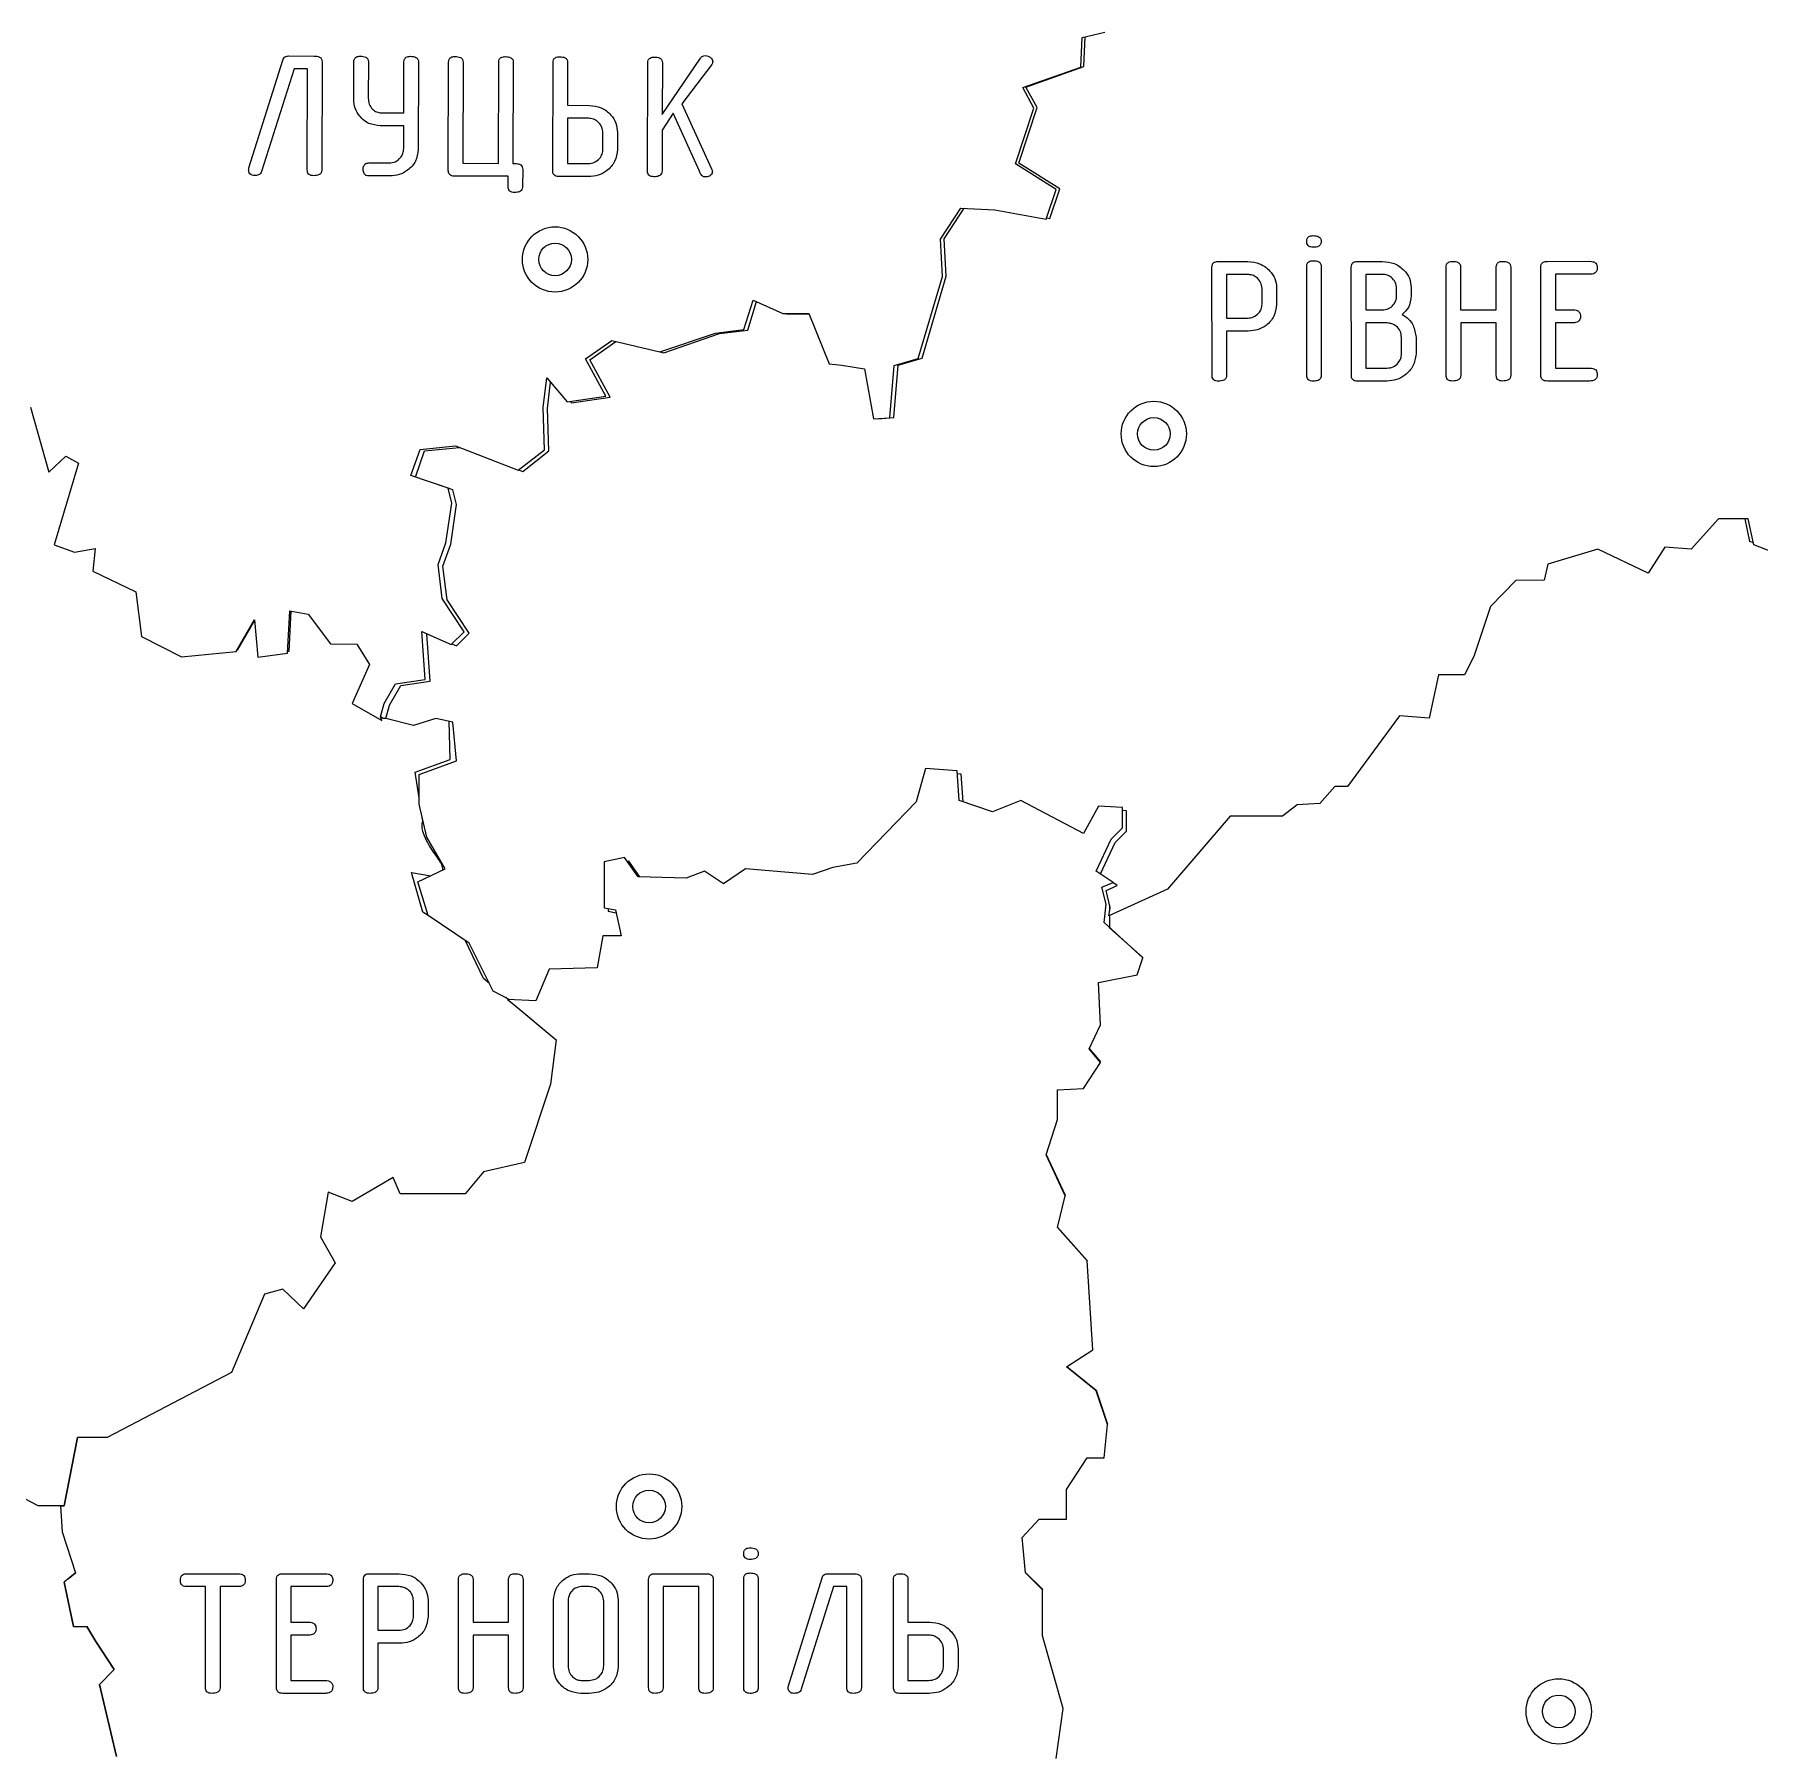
# Model space of a CAD drawing. Header units: millimetres. Extents: x 13 to 580, y 5 to 382.
# Drawn here: x 98.6 to 177.9, y 242.8 to 321.9 of the extents above; entities that cross this region are included whole.
import ezdxf

# ---------------------------------------------------------------- set-up
doc = ezdxf.new("R2010")
doc.units = ezdxf.units.MM

msp = doc.modelspace()

# ---------------------------------------------------------------- linework, layer by layer
at = {"color": 7, "linetype": 'Continuous', "lineweight": 25}
for p, q in [((146.723, 321.767), (147.763, 322.023)), ((146.654, 320.405), (146.723, 321.767)), ((146.792, 320.441), (146.857, 321.8)), ((108.424, 315.779), (109.982, 320.74)), ((110.505, 320.331), (109.006, 315.617)), ((110.239, 320.927), (111.42, 320.923)), ((111.121, 320.329), (110.505, 320.331)), ((111.106, 315.686), (111.121, 320.329)), ((111.791, 320.656), (111.775, 315.688)), ((113.242, 318.936), (113.247, 320.653)), ((113.916, 320.655), (113.911, 318.98)), ((115.544, 318.309), (115.551, 320.65)), ((116.22, 320.642), (116.208, 316.629)), ((117.587, 315.669), (117.603, 320.639)), ((118.272, 320.639), (118.257, 315.996)), ((119.892, 315.991), (119.907, 320.634)), ((120.576, 320.632), (120.561, 315.989)), ((122.389, 315.655), (122.404, 320.623)), ((123.073, 320.627), (123.067, 318.657)), ((126.744, 315.641), (126.759, 320.61)), ((127.421, 318.237), (129.184, 320.83)), ((127.428, 320.611), (127.421, 318.237)), ((129.693, 320.537), (128.326, 318.722)), ((143.991, 319.471), (146.654, 320.405)), ((144.132, 319.497), (146.792, 320.441)), ((144.508, 318.529), (143.991, 319.471)), ((144.652, 318.557), (144.132, 319.497)), ((114.502, 318.312), (115.544, 318.309)), ((123.065, 318.063), (123.059, 315.982)), ((124.029, 318.06), (123.065, 318.063)), ((123.067, 318.657), (124.068, 318.654)), ((127.922, 318.303), (127.419, 317.51)), ((129.136, 315.625), (127.922, 318.303)), ((128.326, 318.722), (129.692, 315.745)), ((143.655, 315.969), (144.508, 318.529)), ((143.809, 315.994), (144.652, 318.557)), ((115.542, 317.714), (114.462, 317.718)), ((115.539, 316.673), (115.542, 317.714)), ((124.696, 316.647), (124.698, 317.391)), ((125.367, 317.407), (125.365, 316.626)), ((127.419, 317.51), (127.413, 315.642)), ((113.939, 316.01), (114.866, 316.007)), ((118.257, 315.996), (119.892, 315.991)), ((120.561, 315.989), (120.633, 315.989)), ((121.006, 315.715), (121.004, 314.923)), ((123.059, 315.982), (124.023, 315.979)), ((145.534, 314.794), (143.655, 315.969)), ((145.692, 314.826), (143.809, 315.994)), ((114.901, 315.412), (113.943, 315.415)), ((120.337, 315.395), (117.857, 315.403)), ((120.335, 314.913), (120.337, 315.395)), ((124.031, 315.384), (122.658, 315.388)), ((145.075, 313.433), (145.534, 314.794)), ((145.239, 313.463), (145.692, 314.826)), ((140.205, 312.507), (141.15, 313.932)), ((140.372, 312.519), (141.297, 313.926)), ((141.15, 313.932), (142.708, 313.862)), ((142.708, 313.862), (145.075, 313.433)), ((145.094, 313.488), (145.239, 313.463)), ((140.297, 310.787), (140.205, 312.507)), ((140.47, 310.799), (140.372, 312.519)), ((152.69, 306.246), (152.687, 311.214)), ((152.958, 311.48), (154.33, 311.48)), ((154.32, 310.886), (153.356, 310.885)), ((153.356, 310.885), (153.357, 308.879)), ((157.045, 306.249), (157.043, 311.25)), ((157.712, 311.25), (157.714, 306.249)), ((159.097, 306.249), (159.094, 311.217)), ((159.362, 311.483), (160.529, 311.484)), ((160.523, 310.889), (159.763, 310.889)), ((159.763, 310.889), (159.764, 309.254)), ((163.452, 306.251), (163.449, 311.219)), ((164.118, 311.225), (164.119, 309.256)), ((165.754, 309.257), (165.753, 311.226)), ((166.422, 311.221), (166.425, 306.253)), ((167.807, 306.253), (167.805, 311.221)), ((168.102, 311.488), (170.055, 311.489)), ((170.056, 310.894), (168.474, 310.893)), ((168.474, 310.893), (168.475, 309.258)), ((139.182, 307.027), (140.297, 310.787)), ((139.368, 307.036), (140.47, 310.799)), ((154.992, 309.519), (154.992, 310.243)), ((155.661, 310.265), (155.661, 309.498)), ((161.176, 309.895), (161.176, 310.252)), ((161.844, 310.285), (161.845, 309.911)), ((131.172, 308.35), (131.598, 309.711)), ((131.354, 308.33), (131.758, 309.638)), ((131.598, 309.711), (132.959, 309.09)), ((159.764, 309.254), (160.523, 309.254)), ((164.119, 309.256), (165.754, 309.257)), ((168.475, 309.258), (169.288, 309.258)), ((132.959, 309.09), (134.159, 309.086)), ((133.109, 309.089), (133.138, 309.076)), ((133.138, 309.076), (134.163, 309.077)), ((134.159, 309.086), (135.094, 306.78)), ((153.357, 308.879), (154.321, 308.879)), ((160.728, 308.659), (159.764, 308.659)), ((159.764, 308.659), (159.765, 306.578)), ((165.755, 308.662), (164.12, 308.661)), ((164.12, 308.661), (164.121, 306.251)), ((165.756, 306.252), (165.755, 308.662)), ((169.288, 308.664), (168.475, 308.663)), ((168.475, 308.663), (168.476, 306.582)), ((123.9, 307.009), (125.102, 307.849)), ((124.086, 306.963), (125.284, 307.805)), ((125.102, 307.849), (127.308, 307.323)), ((127.308, 307.323), (129.874, 308.19)), ((127.493, 307.289), (130.056, 308.166)), ((129.874, 308.19), (131.172, 308.35)), ((130.056, 308.166), (131.354, 308.33)), ((154.359, 308.285), (153.358, 308.284)), ((153.358, 308.284), (153.359, 306.246)), ((161.4, 307.249), (161.4, 307.993)), ((162.069, 308), (162.069, 307.224)), ((124.836, 305.286), (123.9, 307.009)), ((125.029, 305.243), (124.086, 306.963)), ((127.324, 307.329), (127.493, 307.289)), ((138.078, 306.705), (139.182, 307.027)), ((138.266, 306.71), (139.368, 307.036)), ((121.946, 304.777), (122.112, 306.138)), ((122.112, 306.138), (123.05, 305.033)), ((135.094, 306.78), (135.678, 306.713)), ((135.678, 306.713), (136.715, 306.548)), ((136.715, 306.548), (137.129, 304.243)), ((137.876, 304.304), (138.078, 306.705)), ((138.073, 304.308), (138.266, 306.71)), ((159.765, 306.578), (160.729, 306.578)), ((168.476, 306.582), (170.058, 306.583)), ((122.141, 304.723), (122.284, 305.935)), ((123.05, 305.033), (124.836, 305.286)), ((160.74, 305.984), (159.367, 305.983)), ((170.058, 305.989), (168.105, 305.988)), ((98.389, 304.784), (99.224, 301.796)), ((122.005, 302.829), (121.946, 304.777)), ((122.207, 302.776), (122.141, 304.723)), ((123.185, 305.052), (123.244, 304.984)), ((123.244, 304.984), (125.029, 305.243)), ((137.129, 304.243), (137.876, 304.304)), ((137.323, 304.259), (137.326, 304.244)), ((137.326, 304.244), (138.073, 304.308)), ((116.294, 302.847), (117.918, 303.004)), ((116.496, 302.773), (118.099, 302.934)), ((117.918, 303.004), (120.802, 301.892)), ((99.224, 301.796), (100.004, 302.54)), ((100.588, 302.214), (99.473, 298.454)), ((100.004, 302.54), (100.588, 302.214)), ((115.868, 301.649), (116.294, 302.847)), ((116.075, 301.577), (116.496, 302.773)), ((120.802, 301.892), (122.005, 302.829)), ((121.007, 301.834), (122.207, 302.776)), ((117.587, 301.058), (115.868, 301.649)), ((120.82, 301.906), (121.007, 301.834)), ((117.795, 300.989), (117.184, 301.197)), ((117.747, 300.376), (117.587, 301.058)), ((117.958, 300.308), (117.795, 300.989)), ((117.481, 298.56), (117.747, 300.376)), ((117.699, 298.491), (117.958, 300.308)), ((175.973, 299.656), (174.708, 298.26)), ((177.335, 299.657), (175.973, 299.656)), ((177.417, 298.611), (177.191, 299.657)), ((177.596, 298.457), (177.335, 299.657)), ((99.473, 298.454), (100.413, 298.127)), ((100.413, 298.127), (101.354, 298.285)), ((101.354, 298.285), (101.254, 297.247)), ((117.122, 297.555), (117.481, 298.56)), ((117.343, 297.485), (117.699, 298.491)), ((170.424, 298.258), (168.122, 297.576)), ((172.73, 297.156), (170.424, 298.258)), ((173.508, 298.357), (172.73, 297.156)), ((174.708, 298.26), (173.508, 298.357)), ((177.576, 298.55), (177.417, 298.611)), ((178.699, 298.036), (177.596, 298.457)), ((117.311, 295.997), (117.122, 297.555)), ((117.538, 295.927), (117.343, 297.485)), ((168.122, 297.576), (167.96, 296.83)), ((101.254, 297.247), (103.23, 296.301)), ((166.662, 296.829), (165.495, 295.628)), ((167.96, 296.83), (166.662, 296.829)), ((103.23, 296.301), (103.483, 294.255)), ((118.312, 294.47), (117.311, 295.997)), ((118.544, 294.403), (117.538, 295.927)), ((107.83, 293.56), (108.677, 295.019)), ((108.678, 295.006), (107.882, 293.625)), ((108.677, 295.019), (108.834, 293.298)), ((110.199, 293.489), (110.301, 295.435)), ((110.343, 295.427), (110.251, 293.562)), ((110.301, 295.435), (111.144, 295.27)), ((111.144, 295.27), (112.178, 293.904)), ((165.495, 295.628), (164.717, 293.324)), ((103.483, 294.255), (105.33, 293.309)), ((116.366, 294.476), (117.727, 293.887)), ((116.521, 292.269), (116.366, 294.476)), ((116.761, 292.197), (116.6, 294.374)), ((117.727, 293.887), (118.312, 294.47)), ((117.961, 293.819), (118.544, 294.403)), ((105.33, 293.309), (107.83, 293.56)), ((107.882, 293.625), (107.867, 293.624)), ((108.834, 293.298), (110.199, 293.489)), ((110.251, 293.562), (110.202, 293.555)), ((112.178, 293.904), (113.38, 293.901)), ((113.38, 293.901), (113.961, 292.958)), ((117.749, 293.909), (117.961, 293.819)), ((113.961, 292.958), (113.176, 291.175)), ((164.717, 293.324), (164.295, 292.48)), ((114.636, 291.171), (115.158, 292.078)), ((114.879, 291.091), (115.399, 292)), ((115.158, 292.078), (116.521, 292.269)), ((115.399, 292), (116.761, 292.197)), ((163.095, 292.48), (162.674, 290.499)), ((164.295, 292.48), (163.095, 292.48)), ((113.176, 291.175), (114.536, 290.393)), ((114.472, 290.555), (114.636, 291.171)), ((114.718, 290.474), (114.879, 291.091)), ((114.536, 290.393), (114.472, 290.555)), ((114.598, 290.479), (114.474, 290.55)), ((114.721, 290.486), (114.598, 290.479)), ((115.983, 290.152), (114.718, 290.474)), ((117.021, 290.475), (115.983, 290.152)), ((117.8, 290.315), (117.021, 290.475)), ((117.68, 288.597), (117.625, 290.351)), ((117.964, 288.529), (117.8, 290.315)), ((161.312, 290.596), (158.913, 287.351)), ((162.674, 290.499), (161.312, 290.596)), ((116.058, 288.013), (117.68, 288.597)), ((116.245, 286.842), (116.058, 288.013)), ((116.244, 287.913), (117.964, 288.529)), ((116.245, 286.55), (116.244, 287.913)), ((139.516, 288.175), (139.095, 286.651)), ((140.977, 288.078), (139.516, 288.175)), ((141.074, 286.715), (140.977, 288.078)), ((141.163, 287.926), (140.987, 287.937)), ((141.255, 286.654), (141.163, 287.926)), ((158.328, 287.35), (157.647, 286.571)), ((158.913, 287.351), (158.328, 287.35)), ((116.603, 285.025), (116.245, 286.55)), ((139.095, 286.651), (136.369, 283.827)), ((142.599, 286.196), (141.074, 286.715)), ((143.898, 286.715), (142.599, 286.196)), ((146.784, 285.19), (143.898, 286.715)), ((147.466, 286.456), (146.784, 285.19)), ((148.569, 286.39), (147.466, 286.456)), ((148.569, 285.45), (148.569, 286.39)), ((148.756, 286.242), (148.569, 286.253)), ((148.757, 285.301), (148.756, 286.242)), ((156.609, 286.506), (155.927, 285.986)), ((157.647, 286.571), (156.609, 286.506)), ((116.415, 285.774), (116.39, 285.931)), ((148.051, 284.931), (148.569, 285.45)), ((153.526, 285.985), (150.641, 282.641)), ((155.927, 285.986), (153.526, 285.985)), ((117.448, 283.565), (116.603, 285.025)), ((147.369, 283.47), (148.051, 284.931)), ((147.566, 283.339), (148.239, 284.782)), ((148.239, 284.782), (148.757, 285.301)), ((125.694, 284.086), (124.753, 283.893)), ((124.753, 283.893), (124.753, 281.783)), ((126.311, 283.211), (125.694, 284.086)), ((125.882, 283.926), (125.817, 283.912)), ((126.388, 283.208), (125.882, 283.926)), ((116.415, 281.588), (115.895, 283.405)), ((115.895, 283.405), (116.779, 283.256)), ((116.182, 282.98), (117.448, 283.565)), ((128.517, 283.146), (126.311, 283.211)), ((129.361, 283.47), (128.517, 283.146)), ((130.237, 282.886), (129.361, 283.47)), ((131.243, 283.568), (130.237, 282.886)), ((134.325, 283.308), (131.243, 283.568)), ((135.266, 283.633), (134.325, 283.308)), ((136.369, 283.827), (135.266, 283.633)), ((148.147, 282.951), (147.369, 283.47)), ((116.67, 281.423), (116.182, 282.98)), ((147.629, 282.724), (148.147, 282.951)), ((147.823, 281.945), (147.629, 282.724)), ((147.818, 282.575), (148.336, 282.802)), ((148.013, 281.796), (147.818, 282.575)), ((150.641, 282.641), (147.948, 281.407)), ((148.336, 282.802), (148.127, 282.942)), ((116.667, 281.432), (116.415, 281.588)), ((124.753, 281.783), (125.273, 281.686)), ((124.943, 281.748), (124.943, 281.622)), ((124.943, 281.622), (125.301, 281.555)), ((125.273, 281.686), (125.532, 280.486)), ((147.727, 281.102), (147.823, 281.945)), ((147.948, 281.407), (148.013, 281.796)), ((147.986, 281.906), (147.984, 281.905)), ((147.984, 281.905), (147.984, 281.625)), ((118.551, 280.159), (116.67, 281.423)), ((149.511, 279.48), (147.727, 281.102)), ((147.984, 281.424), (147.984, 280.868)), ((147.984, 280.868), (149.509, 279.505)), ((119.205, 278.539), (118.361, 280.287)), ((119.656, 277.953), (118.551, 280.159)), ((124.689, 280.486), (124.429, 279.025)), ((125.532, 280.486), (124.689, 280.486)), ((149.252, 278.701), (149.511, 279.48)), ((149.509, 279.505), (149.503, 279.487)), ((119.482, 278.3), (119.205, 278.539)), ((122.223, 278.96), (121.606, 277.5)), ((124.429, 279.025), (122.223, 278.96)), ((147.466, 278.344), (149.252, 278.701)), ((147.563, 276.397), (147.466, 278.344)), ((120.421, 277.559), (119.656, 277.953)), ((120.337, 277.564), (120.225, 277.661)), ((120.308, 277.565), (120.6, 277.337)), ((121.606, 277.5), (120.308, 277.565)), ((120.6, 277.337), (122.547, 275.716)), ((147.045, 275.295), (147.563, 276.397)), ((122.547, 275.716), (122.287, 273.672)), ((147.563, 274.678), (147.045, 275.295)), ((147.051, 275.309), (147.561, 274.703)), ((146.784, 273.477), (147.563, 274.678)), ((147.561, 274.703), (147.553, 274.69)), ((122.287, 273.672), (121.087, 270.07)), ((145.585, 273.411), (146.784, 273.477)), ((145.585, 272.05), (145.585, 273.411)), ((145.065, 270.427), (145.585, 272.05)), ((145.942, 268.546), (145.065, 270.427)), ((145.069, 270.439), (145.939, 268.571)), ((119.205, 269.648), (118.361, 268.642)), ((121.087, 270.07), (119.205, 269.648)), ((115.052, 269.388), (113.17, 268.286)), ((115.377, 268.642), (115.052, 269.388)), ((112.067, 268.707), (111.71, 266.662)), ((113.17, 268.286), (112.067, 268.707)), ((118.361, 268.642), (115.377, 268.642)), ((145.585, 267.085), (145.942, 268.546)), ((145.939, 268.571), (145.935, 268.559)), ((111.71, 266.662), (112.391, 265.463)), ((146.947, 265.56), (145.585, 267.085)), ((145.589, 267.102), (146.943, 265.586)), ((112.391, 265.463), (110.931, 263.353)), ((146.943, 265.586), (146.945, 265.562)), ((147.207, 261.471), (146.947, 265.56)), ((109.147, 264.034), (107.622, 260.433)), ((109.99, 264.262), (109.147, 264.034)), ((110.931, 263.353), (109.99, 264.262)), ((146.005, 260.693), (147.207, 261.471)), ((107.622, 260.433), (101.911, 257.447)), ((147.369, 259.59), (146.005, 260.693)), ((146.021, 260.703), (147.364, 259.615)), ((147.364, 259.615), (147.883, 258.057)), ((147.888, 258.032), (147.369, 259.59)), ((147.727, 256.507), (147.888, 258.032)), ((147.883, 258.057), (147.882, 258.049)), ((100.548, 257.447), (99.932, 254.3)), ((99.932, 254.3), (100.548, 257.447)), ((101.911, 257.447), (100.548, 257.447)), ((100.548, 257.447), (100.548, 257.447)), ((98.731, 254.3), (95.162, 256.183)), ((146.005, 255.047), (146.947, 256.507)), ((146.947, 256.507), (147.727, 256.507)), ((146.005, 253.684), (146.005, 255.047)), ((99.769, 254.3), (98.731, 254.3)), ((99.769, 254.3), (99.769, 254.3)), ((99.932, 254.3), (99.769, 254.3)), ((99.769, 254.3), (99.835, 253.099)), ((99.769, 254.3), (99.932, 254.3)), ((99.835, 253.099), (100.451, 251.218)), ((143.962, 252.84), (144.741, 253.684)), ((144.741, 253.684), (146.005, 253.684)), ((144.124, 251.218), (143.962, 252.84)), ((100.451, 251.218), (99.932, 250.797)), ((99.932, 250.797), (99.932, 250.797)), ((100.354, 248.753), (99.932, 250.797)), ((99.932, 250.797), (100.354, 248.753)), ((100.115, 250.946), (100.451, 251.218)), ((105.543, 251.181), (107.917, 251.181)), ((106.431, 250.587), (105.543, 250.587)), ((106.431, 245.944), (106.431, 250.587)), ((107.099, 250.587), (107.099, 245.944)), ((107.917, 250.587), (107.099, 250.587)), ((109.686, 245.947), (109.686, 250.915)), ((109.983, 251.181), (111.937, 251.181)), ((111.937, 250.587), (110.355, 250.587)), ((110.355, 250.587), (110.355, 248.951)), ((113.685, 245.947), (113.685, 250.915)), ((113.955, 251.181), (115.328, 251.181)), ((114.354, 250.587), (114.354, 248.58)), ((115.317, 250.587), (114.354, 250.587)), ((118.055, 245.947), (118.055, 250.915)), ((118.724, 250.921), (118.724, 248.951)), ((120.359, 248.951), (120.359, 250.921)), ((121.028, 250.915), (121.028, 245.947)), ((123.676, 251.181), (124.068, 251.181)), ((124.058, 250.587), (123.688, 250.587)), ((126.795, 245.947), (126.795, 250.915)), ((127.066, 251.181), (129.423, 251.181)), ((129.099, 250.587), (127.464, 250.587)), ((127.464, 250.587), (127.464, 245.944)), ((129.099, 245.944), (129.099, 250.587)), ((129.768, 250.915), (129.768, 245.947)), ((131.166, 245.948), (131.166, 250.949)), ((131.835, 250.949), (131.835, 245.948)), ((133.225, 246.028), (134.767, 250.994)), ((135.292, 250.587), (133.808, 245.868)), ((135.024, 251.181), (136.205, 251.181)), ((135.908, 250.587), (135.292, 250.587)), ((135.908, 245.944), (135.908, 250.587)), ((136.577, 250.915), (136.577, 245.947)), ((138.048, 245.947), (138.048, 250.915)), ((138.717, 250.921), (138.717, 248.951)), ((144.121, 251.24), (144.896, 250.466)), ((144.904, 250.44), (144.124, 251.218)), ((115.989, 249.22), (115.989, 249.943)), ((116.658, 249.965), (116.658, 249.198)), ((122.425, 246.902), (122.425, 249.961)), ((123.094, 249.918), (123.094, 246.945)), ((124.729, 246.945), (124.729, 249.918)), ((125.398, 249.961), (125.398, 246.902)), ((144.896, 250.466), (144.896, 250.448)), ((144.904, 248.331), (144.904, 250.44)), ((100.354, 248.753), (100.97, 248.753)), ((101.392, 248.07), (100.97, 248.753)), ((100.97, 248.753), (101.392, 248.071)), ((110.355, 248.951), (111.168, 248.951)), ((110.355, 248.357), (110.355, 246.276)), ((111.168, 248.357), (110.355, 248.357)), ((114.354, 248.58), (115.317, 248.58)), ((118.724, 248.951), (120.359, 248.951)), ((118.724, 248.357), (118.724, 245.947)), ((120.359, 248.357), (118.724, 248.357)), ((120.359, 245.947), (120.359, 248.357)), ((138.717, 248.951), (139.718, 248.951)), ((139.681, 248.357), (138.717, 248.357)), ((138.717, 248.357), (138.717, 246.276)), ((145.844, 244.989), (144.904, 248.331)), ((101.392, 248.071), (102.236, 246.773)), ((102.236, 246.773), (101.392, 248.07)), ((115.355, 247.985), (114.354, 247.985)), ((114.354, 247.985), (114.354, 245.947)), ((140.352, 246.946), (140.352, 247.69)), ((141.021, 247.709), (141.021, 246.927)), ((102.236, 246.773), (101.554, 246.092)), ((101.554, 246.092), (101.554, 246.092)), ((102.333, 242.782), (101.554, 246.092)), ((101.554, 246.092), (102.333, 242.781)), ((110.355, 246.276), (111.937, 246.276)), ((123.688, 246.276), (124.058, 246.276)), ((138.717, 246.276), (139.681, 246.276)), ((111.937, 245.681), (109.983, 245.681)), ((124.068, 245.681), (123.676, 245.681)), ((139.691, 245.681), (138.319, 245.681)), ((145.52, 242.685), (145.844, 244.989)), ((102.333, 242.782), (102.333, 242.782))]:
    msp.add_line(p, q, dxfattribs=at)
for centre, radius in [((122.495, 311.575), 1.5), ((122.495, 311.575), 0.75), ((150.015, 303.557), 1.5), ((150.015, 303.557), 0.75), ((126.815, 254.27), 1.5), ((126.815, 254.27), 0.75), ((168.626, 244.855), 1.5), ((168.626, 244.855), 0.75)]:
    msp.add_circle(centre, radius, dxfattribs=at)
for points, knots in [([(109.982, 320.74), (109.993, 320.77), (110.017, 320.83), (110.104, 320.913), (110.188, 320.921), (110.239, 320.927)], [0, 0, 0, 0, 0.280984, 0.561693, 1, 1, 1, 1]), ([(111.42, 320.923), (111.509, 320.918), (111.62, 320.912), (111.727, 320.837), (111.78, 320.766), (111.786, 320.7), (111.791, 320.656)], [0, 0, 0, 0, 0.498863, 0.624687, 0.750258, 1, 1, 1, 1]), ([(113.247, 320.653), (113.25, 320.696), (113.256, 320.781), (113.364, 320.905), (113.477, 320.912), (113.545, 320.916)], [0, 0, 0, 0, 0.281484, 0.560391, 1, 1, 1, 1]), ([(113.545, 320.916), (113.634, 320.912), (113.744, 320.907), (113.851, 320.833), (113.905, 320.764), (113.912, 320.699), (113.916, 320.655)], [0, 0, 0, 0, 0.49893, 0.62494, 0.750394, 1, 1, 1, 1]), ([(115.551, 320.65), (115.555, 320.693), (115.561, 320.778), (115.645, 320.872), (115.75, 320.906), (115.816, 320.908), (115.849, 320.909)], [0, 0, 0, 0, 0.2802791, 0.5581575, 0.778952, 1, 1, 1, 1]), ([(115.849, 320.909), (115.938, 320.904), (116.05, 320.898), (116.157, 320.823), (116.209, 320.752), (116.216, 320.686), (116.22, 320.642)], [0, 0, 0, 0, 0.498863, 0.624687, 0.750258, 1, 1, 1, 1]), ([(117.603, 320.639), (117.606, 320.682), (117.611, 320.768), (117.72, 320.892), (117.832, 320.899), (117.901, 320.903)], [0, 0, 0, 0, 0.281484, 0.560391, 1, 1, 1, 1]), ([(117.901, 320.903), (117.989, 320.898), (118.1, 320.892), (118.207, 320.819), (118.261, 320.749), (118.267, 320.683), (118.272, 320.639)], [0, 0, 0, 0, 0.499126, 0.624719, 0.750407, 1, 1, 1, 1]), ([(119.907, 320.634), (119.91, 320.677), (119.916, 320.762), (120.024, 320.885), (120.136, 320.892), (120.205, 320.896)], [0, 0, 0, 0, 0.281462, 0.560027, 1, 1, 1, 1]), ([(120.205, 320.896), (120.293, 320.891), (120.404, 320.885), (120.511, 320.811), (120.565, 320.741), (120.571, 320.676), (120.576, 320.632)], [0, 0, 0, 0, 0.499126, 0.624719, 0.750407, 1, 1, 1, 1]), ([(122.404, 320.623), (122.407, 320.666), (122.413, 320.752), (122.52, 320.877), (122.633, 320.884), (122.702, 320.888)], [0, 0, 0, 0, 0.2815406, 0.5603162, 1, 1, 1, 1]), ([(122.702, 320.888), (122.79, 320.884), (122.901, 320.878), (123.008, 320.805), (123.062, 320.736), (123.069, 320.67), (123.073, 320.627)], [0, 0, 0, 0, 0.49893, 0.62494, 0.750394, 1, 1, 1, 1]), ([(126.759, 320.61), (126.762, 320.653), (126.768, 320.738), (126.876, 320.863), (126.988, 320.87), (127.058, 320.875)], [0, 0, 0, 0, 0.281541, 0.560316, 1, 1, 1, 1]), ([(127.058, 320.875), (127.146, 320.87), (127.256, 320.864), (127.364, 320.79), (127.417, 320.72), (127.424, 320.655), (127.428, 320.611)], [0, 0, 0, 0, 0.499126, 0.624719, 0.750407, 1, 1, 1, 1]), ([(129.184, 320.83), (129.216, 320.866), (129.273, 320.93), (129.358, 320.938), (129.395, 320.942)], [0, 0, 0, 0, 0.559317, 1, 1, 1, 1]), ([(129.395, 320.942), (129.441, 320.939), (129.532, 320.932), (129.64, 320.861), (129.72, 320.774), (129.736, 320.704), (129.744, 320.669)], [0, 0, 0, 0, 0.2806128, 0.560693, 0.7814243, 1, 1, 1, 1]), ([(129.744, 320.669), (129.74, 320.642), (129.734, 320.593), (129.705, 320.554), (129.693, 320.537)], [0, 0, 0, 0, 0.557562, 1, 1, 1, 1]), ([(114.462, 317.718), (114.282, 317.738), (113.922, 317.78), (113.524, 318.112), (113.278, 318.512), (113.254, 318.795), (113.242, 318.936)], [0, 0, 0, 0, 0.2796335, 0.5593794, 0.7796403, 1, 1, 1, 1]), ([(113.911, 318.98), (113.919, 318.887), (113.934, 318.701), (114.088, 318.484), (114.284, 318.341), (114.43, 318.322), (114.502, 318.312)], [0, 0, 0, 0, 0.280203, 0.559795, 0.780131, 1, 1, 1, 1]), ([(124.698, 317.391), (124.686, 317.489), (124.662, 317.687), (124.478, 317.901), (124.261, 318.039), (124.106, 318.053), (124.029, 318.06)], [0, 0, 0, 0, 0.279473, 0.559252, 0.779548, 1, 1, 1, 1]), ([(124.068, 318.654), (124.256, 318.635), (124.632, 318.596), (125.051, 318.256), (125.323, 317.85), (125.352, 317.555), (125.367, 317.407)], [0, 0, 0, 0, 0.279863, 0.559448, 0.77981, 1, 1, 1, 1]), ([(114.866, 316.007), (114.965, 316.018), (115.162, 316.041), (115.38, 316.222), (115.519, 316.439), (115.532, 316.595), (115.539, 316.673)], [0, 0, 0, 0, 0.279557, 0.559219, 0.779544, 1, 1, 1, 1]), ([(116.208, 316.629), (116.181, 316.443), (116.127, 316.072), (115.765, 315.675), (115.34, 315.442), (115.048, 315.422), (114.901, 315.412)], [0, 0, 0, 0, 0.279103, 0.55899, 0.779326, 1, 1, 1, 1]), ([(124.023, 315.979), (124.122, 315.99), (124.32, 316.012), (124.537, 316.196), (124.675, 316.413), (124.689, 316.569), (124.696, 316.647)], [0, 0, 0, 0, 0.279583, 0.559261, 0.77956, 1, 1, 1, 1]), ([(125.365, 316.626), (125.338, 316.437), (125.283, 316.057), (124.912, 315.653), (124.479, 315.415), (124.181, 315.394), (124.031, 315.384)], [0, 0, 0, 0, 0.279103, 0.559028, 0.779362, 1, 1, 1, 1]), ([(108.41, 315.694), (108.411, 315.71), (108.414, 315.739), (108.421, 315.767), (108.424, 315.779)], [0, 0, 0, 0, 0.559827, 1, 1, 1, 1]), ([(108.688, 315.431), (108.647, 315.433), (108.565, 315.438), (108.461, 315.499), (108.415, 315.597), (108.411, 315.661), (108.41, 315.694)], [0, 0, 0, 0, 0.280843, 0.559165, 0.779213, 1, 1, 1, 1]), ([(109.006, 315.617), (108.991, 315.583), (108.961, 315.514), (108.842, 315.44), (108.746, 315.435), (108.688, 315.431)], [0, 0, 0, 0, 0.279719, 0.560454, 1, 1, 1, 1]), ([(111.403, 315.423), (111.36, 315.425), (111.276, 315.429), (111.166, 315.487), (111.112, 315.586), (111.108, 315.653), (111.106, 315.686)], [0, 0, 0, 0, 0.281048, 0.559888, 0.779367, 1, 1, 1, 1]), ([(111.775, 315.688), (111.771, 315.644), (111.764, 315.578), (111.71, 315.507), (111.603, 315.432), (111.492, 315.427), (111.403, 315.423)], [0, 0, 0, 0, 0.249742, 0.375313, 0.501137, 1, 1, 1, 1]), ([(113.678, 315.713), (113.68, 315.755), (113.684, 315.84), (113.741, 315.949), (113.839, 316.004), (113.906, 316.008), (113.939, 316.01)], [0, 0, 0, 0, 0.280947, 0.55964, 0.779372, 1, 1, 1, 1]), ([(113.943, 315.415), (113.9, 315.418), (113.814, 315.424), (113.689, 315.531), (113.682, 315.644), (113.678, 315.713)], [0, 0, 0, 0, 0.281541, 0.560316, 1, 1, 1, 1]), ([(117.857, 315.403), (117.816, 315.405), (117.735, 315.409), (117.635, 315.475), (117.592, 315.573), (117.589, 315.637), (117.587, 315.669)], [0, 0, 0, 0, 0.280832, 0.558924, 0.779064, 1, 1, 1, 1]), ([(120.633, 315.989), (120.682, 315.987), (120.78, 315.982), (120.913, 315.936), (120.998, 315.832), (121.004, 315.754), (121.006, 315.715)], [0, 0, 0, 0, 0.281147, 0.560804, 0.779889, 1, 1, 1, 1]), ([(122.658, 315.388), (122.618, 315.39), (122.536, 315.395), (122.435, 315.46), (122.394, 315.559), (122.39, 315.623), (122.389, 315.655)], [0, 0, 0, 0, 0.2808303, 0.5589512, 0.7791571, 1, 1, 1, 1]), ([(127.041, 315.375), (126.998, 315.377), (126.913, 315.381), (126.802, 315.44), (126.75, 315.541), (126.746, 315.608), (126.744, 315.641)], [0, 0, 0, 0, 0.281031, 0.559677, 0.779386, 1, 1, 1, 1]), ([(127.413, 315.642), (127.411, 315.609), (127.406, 315.544), (127.352, 315.458), (127.229, 315.382), (127.118, 315.378), (127.041, 315.375)], [0, 0, 0, 0, 0.186977, 0.373335, 0.560379, 1, 1, 1, 1]), ([(129.375, 315.367), (129.34, 315.374), (129.269, 315.387), (129.185, 315.489), (129.155, 315.573), (129.136, 315.625)], [0, 0, 0, 0, 0.278248, 0.559683, 1, 1, 1, 1]), ([(129.724, 315.626), (129.722, 315.596), (129.717, 315.534), (129.669, 315.451), (129.553, 315.376), (129.448, 315.371), (129.375, 315.367)], [0, 0, 0, 0, 0.18725, 0.373849, 0.560582, 1, 1, 1, 1]), ([(129.692, 315.745), (129.701, 315.724), (129.717, 315.686), (129.722, 315.645), (129.724, 315.626)], [0, 0, 0, 0, 0.560112, 1, 1, 1, 1]), ([(120.632, 314.651), (120.589, 314.653), (120.505, 314.657), (120.395, 314.714), (120.341, 314.814), (120.337, 314.88), (120.335, 314.913)], [0, 0, 0, 0, 0.280966, 0.559703, 0.779473, 1, 1, 1, 1]), ([(121.004, 314.923), (121.002, 314.89), (120.997, 314.825), (120.944, 314.738), (120.821, 314.659), (120.71, 314.655), (120.632, 314.651)], [0, 0, 0, 0, 0.187099, 0.373542, 0.560408, 1, 1, 1, 1]), ([(157.042, 312.405), (157.045, 312.448), (157.05, 312.534), (157.157, 312.659), (157.27, 312.667), (157.339, 312.671)], [0, 0, 0, 0, 0.281541, 0.560316, 1, 1, 1, 1]), ([(157.339, 312.135), (157.296, 312.137), (157.211, 312.141), (157.1, 312.202), (157.048, 312.304), (157.044, 312.371), (157.042, 312.405)], [0, 0, 0, 0, 0.280882, 0.559329, 0.779251, 1, 1, 1, 1]), ([(157.339, 312.671), (157.428, 312.667), (157.539, 312.661), (157.647, 312.586), (157.7, 312.515), (157.706, 312.449), (157.711, 312.405)], [0, 0, 0, 0, 0.498863, 0.624687, 0.750258, 1, 1, 1, 1]), ([(157.711, 312.405), (157.707, 312.361), (157.7, 312.295), (157.648, 312.223), (157.541, 312.145), (157.429, 312.139), (157.339, 312.135)], [0, 0, 0, 0, 0.249779, 0.375464, 0.501138, 1, 1, 1, 1]), ([(152.687, 311.214), (152.69, 311.254), (152.695, 311.336), (152.763, 311.435), (152.862, 311.475), (152.926, 311.478), (152.958, 311.48)], [0, 0, 0, 0, 0.280738, 0.558504, 0.778751, 1, 1, 1, 1]), ([(154.992, 310.243), (154.979, 310.339), (154.953, 310.533), (154.764, 310.739), (154.548, 310.867), (154.396, 310.879), (154.32, 310.886)], [0, 0, 0, 0, 0.279246, 0.559282, 0.779667, 1, 1, 1, 1]), ([(154.33, 311.48), (154.518, 311.463), (154.894, 311.427), (155.324, 311.105), (155.612, 310.708), (155.644, 310.413), (155.661, 310.265)], [0, 0, 0, 0, 0.28001, 0.559683, 0.779981, 1, 1, 1, 1]), ([(157.043, 311.25), (157.045, 311.293), (157.051, 311.379), (157.157, 311.505), (157.27, 311.512), (157.34, 311.517)], [0, 0, 0, 0, 0.281448, 0.560417, 1, 1, 1, 1]), ([(157.34, 311.517), (157.429, 311.513), (157.541, 311.508), (157.647, 311.43), (157.701, 311.36), (157.707, 311.294), (157.712, 311.25)], [0, 0, 0, 0, 0.498897, 0.624506, 0.750276, 1, 1, 1, 1]), ([(159.094, 311.217), (159.096, 311.258), (159.1, 311.339), (159.168, 311.437), (159.267, 311.478), (159.33, 311.481), (159.362, 311.483)], [0, 0, 0, 0, 0.280908, 0.558878, 0.778848, 1, 1, 1, 1]), ([(161.176, 310.252), (161.164, 310.347), (161.14, 310.537), (160.957, 310.741), (160.747, 310.87), (160.597, 310.883), (160.523, 310.889)], [0, 0, 0, 0, 0.279312, 0.559225, 0.779658, 1, 1, 1, 1]), ([(160.529, 311.484), (160.715, 311.466), (161.086, 311.432), (161.511, 311.114), (161.795, 310.721), (161.828, 310.43), (161.844, 310.285)], [0, 0, 0, 0, 0.280068, 0.559778, 0.780043, 1, 1, 1, 1]), ([(163.449, 311.219), (163.452, 311.262), (163.458, 311.348), (163.565, 311.473), (163.677, 311.481), (163.747, 311.485)], [0, 0, 0, 0, 0.281541, 0.560316, 1, 1, 1, 1]), ([(163.747, 311.485), (163.835, 311.481), (163.945, 311.476), (164.052, 311.403), (164.107, 311.334), (164.114, 311.269), (164.118, 311.225)], [0, 0, 0, 0, 0.49893, 0.62494, 0.750394, 1, 1, 1, 1]), ([(165.753, 311.226), (165.756, 311.269), (165.762, 311.354), (165.846, 311.449), (165.951, 311.483), (166.017, 311.485), (166.051, 311.486)], [0, 0, 0, 0, 0.280279, 0.558158, 0.778952, 1, 1, 1, 1]), ([(166.051, 311.486), (166.139, 311.482), (166.251, 311.476), (166.358, 311.401), (166.411, 311.33), (166.418, 311.265), (166.422, 311.221)], [0, 0, 0, 0, 0.498863, 0.624687, 0.750258, 1, 1, 1, 1]), ([(167.805, 311.221), (167.808, 311.265), (167.813, 311.35), (167.92, 311.476), (168.033, 311.483), (168.102, 311.488)], [0, 0, 0, 0, 0.2815406, 0.5603162, 1, 1, 1, 1]), ([(170.055, 311.489), (170.104, 311.486), (170.2, 311.482), (170.327, 311.419), (170.39, 311.306), (170.395, 311.23), (170.397, 311.191)], [0, 0, 0, 0, 0.280874, 0.559656, 0.779196, 1, 1, 1, 1]), ([(170.397, 311.191), (170.394, 311.142), (170.387, 311.045), (170.261, 310.907), (170.134, 310.899), (170.056, 310.894)], [0, 0, 0, 0, 0.281461, 0.560162, 1, 1, 1, 1]), ([(154.321, 308.879), (154.418, 308.89), (154.61, 308.913), (154.829, 309.082), (154.97, 309.292), (154.985, 309.443), (154.992, 309.519)], [0, 0, 0, 0, 0.279682, 0.559538, 0.779743, 1, 1, 1, 1]), ([(155.661, 309.498), (155.634, 309.313), (155.581, 308.943), (155.219, 308.547), (154.796, 308.317), (154.505, 308.295), (154.359, 308.285)], [0, 0, 0, 0, 0.279027, 0.558953, 0.779361, 1, 1, 1, 1]), ([(160.523, 309.254), (160.619, 309.265), (160.809, 309.288), (161.019, 309.463), (161.155, 309.671), (161.169, 309.82), (161.176, 309.895)], [0, 0, 0, 0, 0.279555, 0.559387, 0.779725, 1, 1, 1, 1]), ([(161.845, 309.911), (161.823, 309.72), (161.785, 309.379), (161.537, 309.146), (161.428, 309.043)], [0, 0, 0, 0, 0.559097, 1, 1, 1, 1]), ([(169.288, 309.258), (169.336, 309.256), (169.432, 309.252), (169.559, 309.189), (169.623, 309.076), (169.627, 308.999), (169.629, 308.961)], [0, 0, 0, 0, 0.280874, 0.559656, 0.779196, 1, 1, 1, 1]), ([(161.4, 307.993), (161.388, 308.092), (161.365, 308.29), (161.18, 308.505), (160.961, 308.64), (160.806, 308.653), (160.728, 308.659)], [0, 0, 0, 0, 0.279534, 0.559452, 0.779736, 1, 1, 1, 1]), ([(161.428, 309.043), (161.531, 308.981), (161.737, 308.856), (161.99, 308.494), (162.039, 308.187), (162.069, 308)], [0, 0, 0, 0, 0.2804143, 0.5614238, 1, 1, 1, 1]), ([(169.629, 308.961), (169.626, 308.912), (169.62, 308.815), (169.493, 308.677), (169.366, 308.669), (169.288, 308.664)], [0, 0, 0, 0, 0.281461, 0.560162, 1, 1, 1, 1]), ([(160.729, 306.578), (160.828, 306.59), (161.026, 306.613), (161.243, 306.797), (161.38, 307.015), (161.393, 307.171), (161.4, 307.249)], [0, 0, 0, 0, 0.279583, 0.559261, 0.77956, 1, 1, 1, 1]), ([(162.069, 307.224), (162.038, 307.037), (161.975, 306.663), (161.604, 306.27), (161.184, 306.021), (160.888, 305.996), (160.74, 305.984)], [0, 0, 0, 0, 0.278701, 0.559067, 0.779455, 1, 1, 1, 1]), ([(152.987, 305.98), (152.944, 305.982), (152.859, 305.985), (152.749, 306.044), (152.696, 306.145), (152.692, 306.212), (152.69, 306.246)], [0, 0, 0, 0, 0.281031, 0.559677, 0.779386, 1, 1, 1, 1]), ([(153.359, 306.246), (153.354, 306.202), (153.348, 306.136), (153.295, 306.065), (153.187, 305.99), (153.076, 305.984), (152.987, 305.98)], [0, 0, 0, 0, 0.249742, 0.375313, 0.501137, 1, 1, 1, 1]), ([(157.343, 305.982), (157.3, 305.984), (157.214, 305.987), (157.105, 306.048), (157.05, 306.148), (157.047, 306.215), (157.045, 306.249)], [0, 0, 0, 0, 0.281082, 0.559589, 0.779229, 1, 1, 1, 1]), ([(157.714, 306.249), (157.712, 306.217), (157.708, 306.151), (157.653, 306.067), (157.531, 305.99), (157.42, 305.985), (157.343, 305.982)], [0, 0, 0, 0, 0.187044, 0.373356, 0.560359, 1, 1, 1, 1]), ([(159.367, 305.983), (159.326, 305.985), (159.245, 305.989), (159.144, 306.054), (159.102, 306.153), (159.098, 306.217), (159.097, 306.249)], [0, 0, 0, 0, 0.28083, 0.558951, 0.779157, 1, 1, 1, 1]), ([(163.749, 305.985), (163.707, 305.987), (163.621, 305.991), (163.511, 306.05), (163.458, 306.15), (163.454, 306.217), (163.452, 306.251)], [0, 0, 0, 0, 0.281031, 0.559677, 0.779386, 1, 1, 1, 1]), ([(164.121, 306.251), (164.116, 306.208), (164.11, 306.142), (164.057, 306.071), (163.949, 305.996), (163.838, 305.99), (163.749, 305.985)], [0, 0, 0, 0, 0.249742, 0.375313, 0.501137, 1, 1, 1, 1]), ([(166.053, 305.986), (166.011, 305.988), (165.926, 305.992), (165.815, 306.051), (165.762, 306.152), (165.758, 306.219), (165.756, 306.252)], [0, 0, 0, 0, 0.281031, 0.559677, 0.779386, 1, 1, 1, 1]), ([(166.425, 306.253), (166.42, 306.209), (166.414, 306.143), (166.361, 306.072), (166.253, 305.997), (166.142, 305.991), (166.053, 305.986)], [0, 0, 0, 0, 0.249742, 0.375313, 0.501137, 1, 1, 1, 1]), ([(168.105, 305.988), (168.062, 305.989), (167.977, 305.993), (167.866, 306.052), (167.813, 306.153), (167.809, 306.22), (167.807, 306.253)], [0, 0, 0, 0, 0.2810305, 0.5596768, 0.7793858, 1, 1, 1, 1]), ([(170.058, 306.583), (170.106, 306.581), (170.203, 306.577), (170.329, 306.513), (170.393, 306.4), (170.397, 306.324), (170.399, 306.286)], [0, 0, 0, 0, 0.280874, 0.559656, 0.779196, 1, 1, 1, 1]), ([(170.399, 306.286), (170.396, 306.237), (170.39, 306.139), (170.264, 306.001), (170.136, 305.993), (170.058, 305.989)], [0, 0, 0, 0, 0.281461, 0.560162, 1, 1, 1, 1]), ([(117.341, 283.515), (117.34, 283.542), (117.339, 283.646), (117.254, 283.845), (117.153, 283.998), (117.095, 284.086)], [0, 0, 0, 0, 0.124642, 0.492872, 1, 1, 1, 1]), ([(131.166, 252.104), (131.169, 252.148), (131.174, 252.233), (131.281, 252.359), (131.394, 252.366), (131.463, 252.37)], [0, 0, 0, 0, 0.281541, 0.560316, 1, 1, 1, 1]), ([(131.463, 252.37), (131.552, 252.366), (131.663, 252.36), (131.77, 252.285), (131.823, 252.214), (131.83, 252.148), (131.835, 252.104)], [0, 0, 0, 0, 0.498863, 0.624687, 0.750258, 1, 1, 1, 1]), ([(131.463, 251.834), (131.42, 251.836), (131.334, 251.841), (131.223, 251.901), (131.171, 252.003), (131.168, 252.071), (131.166, 252.104)], [0, 0, 0, 0, 0.280882, 0.559329, 0.779251, 1, 1, 1, 1]), ([(131.835, 252.104), (131.83, 252.06), (131.824, 251.994), (131.771, 251.922), (131.665, 251.844), (131.553, 251.839), (131.463, 251.834)], [0, 0, 0, 0, 0.249779, 0.375464, 0.501138, 1, 1, 1, 1]), ([(105.276, 250.884), (105.278, 250.927), (105.281, 251.012), (105.342, 251.122), (105.442, 251.176), (105.51, 251.179), (105.543, 251.181)], [0, 0, 0, 0, 0.281082, 0.559589, 0.779229, 1, 1, 1, 1]), ([(105.543, 250.587), (105.5, 250.589), (105.414, 250.595), (105.317, 250.678), (105.281, 250.783), (105.278, 250.85), (105.276, 250.884)], [0, 0, 0, 0, 0.280325, 0.558434, 0.778751, 1, 1, 1, 1]), ([(107.917, 251.181), (107.965, 251.179), (108.062, 251.175), (108.188, 251.111), (108.251, 250.998), (108.255, 250.922), (108.257, 250.884)], [0, 0, 0, 0, 0.280904, 0.559553, 0.779124, 1, 1, 1, 1]), ([(108.257, 250.884), (108.254, 250.835), (108.248, 250.738), (108.122, 250.599), (107.995, 250.591), (107.917, 250.587)], [0, 0, 0, 0, 0.281394, 0.560261, 1, 1, 1, 1]), ([(109.686, 250.915), (109.689, 250.958), (109.694, 251.044), (109.801, 251.169), (109.914, 251.177), (109.983, 251.181)], [0, 0, 0, 0, 0.281541, 0.560316, 1, 1, 1, 1]), ([(111.937, 251.181), (111.985, 251.179), (112.081, 251.175), (112.208, 251.111), (112.272, 250.998), (112.276, 250.922), (112.278, 250.884)], [0, 0, 0, 0, 0.280874, 0.559656, 0.779196, 1, 1, 1, 1]), ([(112.278, 250.884), (112.275, 250.835), (112.269, 250.737), (112.142, 250.599), (112.015, 250.591), (111.937, 250.587)], [0, 0, 0, 0, 0.281461, 0.560162, 1, 1, 1, 1]), ([(113.685, 250.915), (113.687, 250.956), (113.692, 251.037), (113.76, 251.137), (113.86, 251.177), (113.923, 251.18), (113.955, 251.181)], [0, 0, 0, 0, 0.280738, 0.558504, 0.778751, 1, 1, 1, 1]), ([(115.989, 249.943), (115.976, 250.04), (115.95, 250.233), (115.762, 250.439), (115.545, 250.567), (115.393, 250.58), (115.317, 250.587)], [0, 0, 0, 0, 0.279246, 0.559282, 0.779667, 1, 1, 1, 1]), ([(115.328, 251.181), (115.516, 251.163), (115.892, 251.128), (116.321, 250.805), (116.609, 250.408), (116.641, 250.113), (116.658, 249.965)], [0, 0, 0, 0, 0.28001, 0.559683, 0.779981, 1, 1, 1, 1]), ([(118.055, 250.915), (118.058, 250.958), (118.063, 251.044), (118.17, 251.169), (118.283, 251.177), (118.352, 251.181)], [0, 0, 0, 0, 0.281541, 0.560316, 1, 1, 1, 1]), ([(118.352, 251.181), (118.44, 251.177), (118.551, 251.172), (118.658, 251.099), (118.713, 251.03), (118.719, 250.965), (118.724, 250.921)], [0, 0, 0, 0, 0.49893, 0.62494, 0.750394, 1, 1, 1, 1]), ([(120.359, 250.921), (120.362, 250.964), (120.368, 251.049), (120.452, 251.143), (120.557, 251.177), (120.623, 251.18), (120.656, 251.181)], [0, 0, 0, 0, 0.2802791, 0.5581575, 0.778952, 1, 1, 1, 1]), ([(120.656, 251.181), (120.745, 251.177), (120.856, 251.171), (120.964, 251.096), (121.017, 251.025), (121.023, 250.959), (121.028, 250.915)], [0, 0, 0, 0, 0.498863, 0.624687, 0.750258, 1, 1, 1, 1]), ([(122.425, 249.961), (122.448, 250.143), (122.493, 250.508), (122.839, 250.902), (123.246, 251.145), (123.533, 251.169), (123.676, 251.181)], [0, 0, 0, 0, 0.279422, 0.559202, 0.779537, 1, 1, 1, 1]), ([(123.688, 250.587), (123.596, 250.57), (123.411, 250.538), (123.218, 250.352), (123.108, 250.137), (123.099, 249.991), (123.094, 249.918)], [0, 0, 0, 0, 0.278576, 0.558776, 0.779258, 1, 1, 1, 1]), ([(124.729, 249.918), (124.717, 250.016), (124.693, 250.214), (124.509, 250.43), (124.291, 250.566), (124.136, 250.58), (124.058, 250.587)], [0, 0, 0, 0, 0.279536, 0.559301, 0.779565, 1, 1, 1, 1]), ([(124.068, 251.181), (124.257, 251.163), (124.634, 251.128), (125.064, 250.804), (125.349, 250.404), (125.382, 250.108), (125.398, 249.961)], [0, 0, 0, 0, 0.280058, 0.559753, 0.780026, 1, 1, 1, 1]), ([(126.795, 250.915), (126.798, 250.956), (126.803, 251.037), (126.871, 251.137), (126.97, 251.177), (127.034, 251.18), (127.066, 251.181)], [0, 0, 0, 0, 0.280738, 0.558504, 0.778751, 1, 1, 1, 1]), ([(129.423, 251.181), (129.47, 251.179), (129.562, 251.176), (129.687, 251.127), (129.76, 251.025), (129.765, 250.952), (129.768, 250.915)], [0, 0, 0, 0, 0.28119, 0.560589, 0.779767, 1, 1, 1, 1]), ([(131.166, 250.949), (131.168, 250.992), (131.174, 251.078), (131.28, 251.204), (131.394, 251.212), (131.463, 251.216)], [0, 0, 0, 0, 0.2814482, 0.5604169, 1, 1, 1, 1]), ([(131.463, 251.216), (131.552, 251.212), (131.664, 251.207), (131.77, 251.13), (131.824, 251.059), (131.83, 250.993), (131.835, 250.949)], [0, 0, 0, 0, 0.498897, 0.624506, 0.750276, 1, 1, 1, 1]), ([(134.767, 250.994), (134.779, 251.024), (134.803, 251.084), (134.889, 251.167), (134.973, 251.176), (135.024, 251.181)], [0, 0, 0, 0, 0.280984, 0.561693, 1, 1, 1, 1]), ([(136.205, 251.181), (136.294, 251.177), (136.405, 251.171), (136.512, 251.096), (136.565, 251.025), (136.572, 250.959), (136.577, 250.915)], [0, 0, 0, 0, 0.498863, 0.624687, 0.750258, 1, 1, 1, 1]), ([(138.048, 250.915), (138.051, 250.958), (138.057, 251.044), (138.163, 251.169), (138.276, 251.177), (138.345, 251.181)], [0, 0, 0, 0, 0.281541, 0.560316, 1, 1, 1, 1]), ([(138.345, 251.181), (138.434, 251.177), (138.544, 251.172), (138.651, 251.099), (138.706, 251.03), (138.713, 250.965), (138.717, 250.921)], [0, 0, 0, 0, 0.49893, 0.62494, 0.750394, 1, 1, 1, 1]), ([(115.317, 248.58), (115.414, 248.591), (115.607, 248.613), (115.825, 248.783), (115.966, 248.992), (115.981, 249.144), (115.989, 249.22)], [0, 0, 0, 0, 0.279682, 0.559538, 0.779743, 1, 1, 1, 1]), ([(116.658, 249.198), (116.631, 249.013), (116.577, 248.643), (116.216, 248.247), (115.792, 248.017), (115.5, 247.996), (115.355, 247.985)], [0, 0, 0, 0, 0.279027, 0.558953, 0.779361, 1, 1, 1, 1]), ([(111.168, 248.951), (111.216, 248.949), (111.313, 248.945), (111.439, 248.882), (111.503, 248.769), (111.507, 248.692), (111.509, 248.654)], [0, 0, 0, 0, 0.280874, 0.559656, 0.779196, 1, 1, 1, 1]), ([(111.509, 248.654), (111.506, 248.605), (111.5, 248.507), (111.373, 248.37), (111.246, 248.362), (111.168, 248.357)], [0, 0, 0, 0, 0.281461, 0.560162, 1, 1, 1, 1]), ([(140.352, 247.69), (140.34, 247.789), (140.316, 247.986), (140.13, 248.2), (139.913, 248.337), (139.758, 248.35), (139.681, 248.357)], [0, 0, 0, 0, 0.279473, 0.559252, 0.779548, 1, 1, 1, 1]), ([(139.718, 248.951), (139.906, 248.933), (140.283, 248.895), (140.702, 248.557), (140.975, 248.151), (141.006, 247.856), (141.021, 247.709)], [0, 0, 0, 0, 0.279863, 0.559448, 0.77981, 1, 1, 1, 1]), ([(123.676, 245.681), (123.494, 245.702), (123.129, 245.743), (122.721, 246.072), (122.464, 246.472), (122.438, 246.758), (122.425, 246.902)], [0, 0, 0, 0, 0.2796596, 0.5594374, 0.77969, 1, 1, 1, 1]), ([(123.094, 246.945), (123.102, 246.851), (123.118, 246.665), (123.274, 246.45), (123.469, 246.305), (123.615, 246.285), (123.688, 246.276)], [0, 0, 0, 0, 0.280187, 0.559745, 0.780167, 1, 1, 1, 1]), ([(124.058, 246.276), (124.157, 246.288), (124.354, 246.311), (124.572, 246.493), (124.709, 246.712), (124.723, 246.867), (124.729, 246.945)], [0, 0, 0, 0, 0.279558, 0.55924, 0.779562, 1, 1, 1, 1]), ([(125.398, 246.902), (125.37, 246.715), (125.314, 246.34), (124.942, 245.943), (124.512, 245.712), (124.216, 245.692), (124.068, 245.681)], [0, 0, 0, 0, 0.278912, 0.558842, 0.779269, 1, 1, 1, 1]), ([(139.681, 246.276), (139.78, 246.287), (139.978, 246.311), (140.195, 246.494), (140.332, 246.712), (140.346, 246.868), (140.352, 246.946)], [0, 0, 0, 0, 0.279583, 0.559261, 0.77956, 1, 1, 1, 1]), ([(141.021, 246.927), (140.995, 246.738), (140.941, 246.358), (140.572, 245.953), (140.14, 245.713), (139.841, 245.692), (139.691, 245.681)], [0, 0, 0, 0, 0.279103, 0.559028, 0.779362, 1, 1, 1, 1]), ([(106.728, 245.681), (106.685, 245.683), (106.601, 245.687), (106.491, 245.745), (106.436, 245.844), (106.432, 245.91), (106.431, 245.944)], [0, 0, 0, 0, 0.281048, 0.559888, 0.779367, 1, 1, 1, 1]), ([(107.099, 245.944), (107.095, 245.9), (107.089, 245.834), (107.034, 245.765), (106.926, 245.692), (106.816, 245.686), (106.728, 245.681)], [0, 0, 0, 0, 0.249711, 0.375218, 0.501119, 1, 1, 1, 1]), ([(109.983, 245.681), (109.941, 245.683), (109.855, 245.687), (109.745, 245.746), (109.692, 245.847), (109.688, 245.914), (109.686, 245.947)], [0, 0, 0, 0, 0.281031, 0.559677, 0.779386, 1, 1, 1, 1]), ([(111.937, 246.276), (111.985, 246.274), (112.081, 246.269), (112.208, 246.206), (112.272, 246.093), (112.276, 246.017), (112.278, 245.979)], [0, 0, 0, 0, 0.280874, 0.559656, 0.779196, 1, 1, 1, 1]), ([(112.278, 245.979), (112.275, 245.929), (112.269, 245.832), (112.142, 245.694), (112.015, 245.686), (111.937, 245.681)], [0, 0, 0, 0, 0.281461, 0.560162, 1, 1, 1, 1]), ([(113.982, 245.681), (113.939, 245.683), (113.854, 245.687), (113.743, 245.746), (113.69, 245.847), (113.687, 245.914), (113.685, 245.947)], [0, 0, 0, 0, 0.281031, 0.559677, 0.779386, 1, 1, 1, 1]), ([(114.354, 245.947), (114.349, 245.903), (114.342, 245.837), (114.289, 245.767), (114.182, 245.691), (114.071, 245.686), (113.982, 245.681)], [0, 0, 0, 0, 0.249742, 0.375313, 0.501137, 1, 1, 1, 1]), ([(118.352, 245.681), (118.309, 245.683), (118.224, 245.687), (118.114, 245.746), (118.061, 245.847), (118.057, 245.914), (118.055, 245.947)], [0, 0, 0, 0, 0.2810305, 0.5596768, 0.7793858, 1, 1, 1, 1]), ([(118.724, 245.947), (118.719, 245.903), (118.713, 245.837), (118.66, 245.767), (118.552, 245.691), (118.441, 245.686), (118.352, 245.681)], [0, 0, 0, 0, 0.249742, 0.375313, 0.501137, 1, 1, 1, 1]), ([(120.656, 245.681), (120.613, 245.683), (120.528, 245.687), (120.418, 245.746), (120.365, 245.847), (120.361, 245.914), (120.359, 245.947)], [0, 0, 0, 0, 0.2810305, 0.5596768, 0.7793858, 1, 1, 1, 1]), ([(121.028, 245.947), (121.023, 245.903), (121.017, 245.837), (120.964, 245.767), (120.856, 245.691), (120.745, 245.686), (120.656, 245.681)], [0, 0, 0, 0, 0.249742, 0.375313, 0.501137, 1, 1, 1, 1]), ([(127.093, 245.681), (127.05, 245.683), (126.965, 245.687), (126.854, 245.746), (126.801, 245.847), (126.797, 245.914), (126.795, 245.947)], [0, 0, 0, 0, 0.281031, 0.559677, 0.779386, 1, 1, 1, 1]), ([(127.464, 245.944), (127.46, 245.9), (127.453, 245.834), (127.399, 245.765), (127.291, 245.692), (127.181, 245.686), (127.093, 245.681)], [0, 0, 0, 0, 0.249711, 0.375218, 0.501119, 1, 1, 1, 1]), ([(129.397, 245.681), (129.354, 245.683), (129.27, 245.687), (129.16, 245.745), (129.105, 245.844), (129.101, 245.91), (129.099, 245.944)], [0, 0, 0, 0, 0.281048, 0.559888, 0.779367, 1, 1, 1, 1]), ([(129.768, 245.947), (129.764, 245.903), (129.757, 245.837), (129.704, 245.767), (129.597, 245.691), (129.486, 245.686), (129.397, 245.681)], [0, 0, 0, 0, 0.249742, 0.375313, 0.501137, 1, 1, 1, 1]), ([(131.463, 245.681), (131.42, 245.683), (131.335, 245.686), (131.225, 245.747), (131.171, 245.847), (131.167, 245.915), (131.166, 245.948)], [0, 0, 0, 0, 0.281082, 0.559589, 0.779229, 1, 1, 1, 1]), ([(131.835, 245.948), (131.832, 245.916), (131.828, 245.851), (131.773, 245.766), (131.651, 245.689), (131.541, 245.684), (131.463, 245.681)], [0, 0, 0, 0, 0.187044, 0.373356, 0.560359, 1, 1, 1, 1]), ([(133.211, 245.943), (133.212, 245.959), (133.215, 245.988), (133.222, 246.016), (133.225, 246.028)], [0, 0, 0, 0, 0.559827, 1, 1, 1, 1]), ([(133.49, 245.681), (133.449, 245.683), (133.367, 245.687), (133.263, 245.748), (133.216, 245.846), (133.213, 245.91), (133.211, 245.943)], [0, 0, 0, 0, 0.280843, 0.559165, 0.779213, 1, 1, 1, 1]), ([(133.808, 245.868), (133.793, 245.834), (133.762, 245.765), (133.644, 245.69), (133.548, 245.685), (133.49, 245.681)], [0, 0, 0, 0, 0.279719, 0.560454, 1, 1, 1, 1]), ([(136.205, 245.681), (136.162, 245.683), (136.078, 245.687), (135.968, 245.745), (135.913, 245.844), (135.909, 245.91), (135.908, 245.944)], [0, 0, 0, 0, 0.281048, 0.559888, 0.779367, 1, 1, 1, 1]), ([(136.577, 245.947), (136.572, 245.903), (136.565, 245.837), (136.512, 245.767), (136.405, 245.691), (136.294, 245.686), (136.205, 245.681)], [0, 0, 0, 0, 0.249742, 0.375313, 0.501137, 1, 1, 1, 1]), ([(138.319, 245.681), (138.278, 245.683), (138.197, 245.687), (138.096, 245.753), (138.054, 245.852), (138.05, 245.915), (138.048, 245.947)], [0, 0, 0, 0, 0.2808303, 0.5589512, 0.7791571, 1, 1, 1, 1])]:
    msp.add_open_spline(points, degree=3, knots=knots, dxfattribs=at)
msp.add_open_spline([(117.095, 284.086), (116.512, 284.866), (116.285, 285.428), (116.415, 285.774)], degree=3, dxfattribs=at)

doc.saveas('drawing.dxf')
